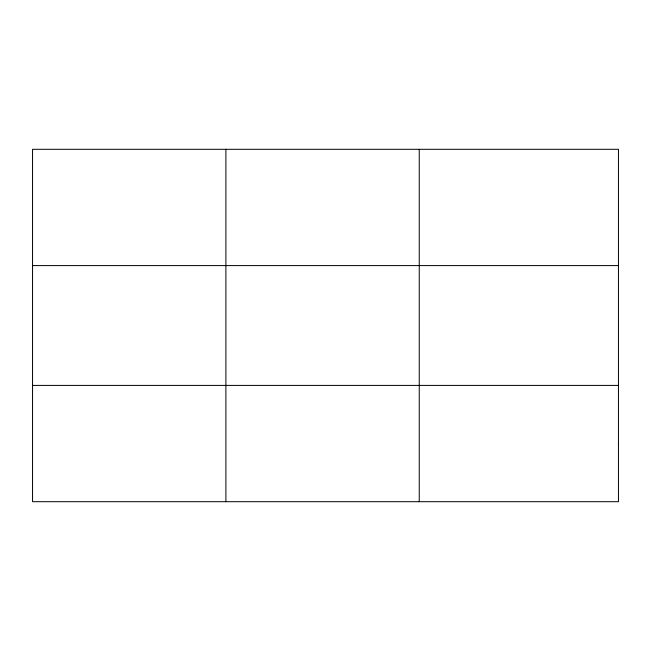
<?xml version="1.0" encoding="UTF-8"?>
<svg xmlns="http://www.w3.org/2000/svg" width="651" height="651" viewBox="0 0 651 651"><rect width="100%" height="100%" fill="white"/><g stroke="black" fill="none" stroke-linecap="round" stroke-linejoin="round"><path stroke-width="0.98" d="M225.897 149.307L225.897 501.693M32.55 265.592L618.45 265.592M32.55 385.408L618.45 385.408M419.244 149.307L419.244 501.693M618.45 443.551L618.45 501.693L32.55 501.693L32.55 149.307L618.45 149.307L618.45 443.551"/></g></svg>
